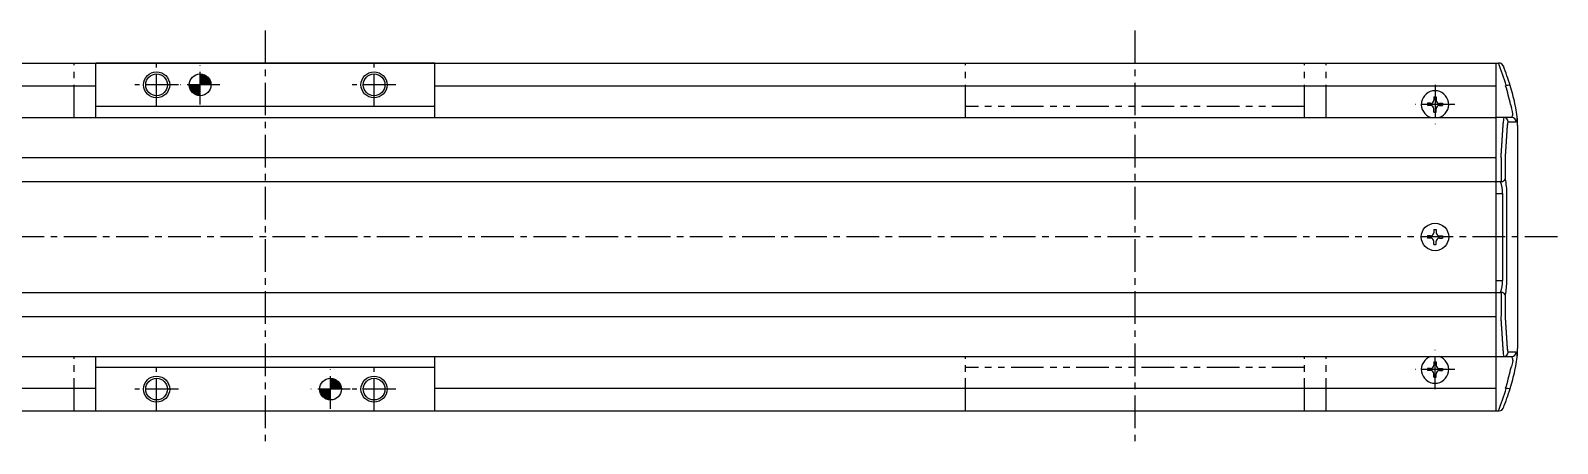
# Model space of a CAD drawing. Extents: x -463 to 233, y 42 to 537.
# Drawn here: x -118.5 to 232.6, y 441.9 to 536.9 of the extents above; entities that cross this region are included whole.
import ezdxf

# ---------------------------------------------------------------- set-up
doc = ezdxf.new("R2010")
doc.units = 0
doc.linetypes.add('CENTER', pattern=[12, 7.5, -1.5, 1.5, -1.5])
doc.linetypes.add('PHANTOM', pattern=[15, 7.5, -1.5, 1.5, -1.5, 1.5, -1.5])
doc.layers.get('0').update_dxf_attribs({"linetype": 'CONTINUOUS'})
doc.layers.add('CENTER', color=1, linetype='CENTER')

# ---------------------------------------------------------------- blocks, each defined once
blk = doc.blocks.new('*X6')
at = {"color": 0}
for p, q in [((-265.42, 313.16), (-265.26, 313.33)), ((-265.42, 313.27), (-265.36, 313.33)), ((-265.42, 313.05), (-265.16, 313.31)), ((-265.42, 312.94), (-265.07, 313.29)), ((-265.42, 312.82), (-264.99, 313.26)), ((-265.42, 312.71), (-264.91, 313.23)), ((-265.42, 312.6), (-264.83, 313.19)), ((-265.42, 312.49), (-264.76, 313.15)), ((-265.42, 312.38), (-264.7, 313.1)), ((-265.42, 312.27), (-264.63, 313.06)), ((-265.42, 312.15), (-264.57, 313)), ((-265.38, 312.09), (-264.52, 312.95)), ((-265.27, 312.09), (-264.46, 312.89)), ((-265.15, 312.09), (-264.42, 312.83)), ((-265.04, 312.09), (-264.37, 312.76)), ((-264.93, 312.09), (-264.33, 312.69)), ((-264.82, 312.09), (-264.29, 312.62)), ((-264.71, 312.09), (-264.26, 312.54)), ((-266.67, 312.02), (-266.61, 312.09)), ((-266.66, 311.92), (-266.5, 312.09)), ((-266.65, 311.83), (-266.38, 312.09)), ((-266.62, 311.74), (-266.27, 312.09)), ((-266.6, 311.65), (-266.16, 312.09)), ((-266.56, 311.57), (-266.05, 312.09)), ((-266.53, 311.5), (-265.94, 312.09)), ((-266.48, 311.43), (-265.83, 312.09)), ((-266.44, 311.36), (-265.71, 312.09)), ((-266.39, 311.3), (-265.6, 312.09)), ((-266.34, 311.24), (-265.49, 312.09)), ((-266.28, 311.18), (-265.42, 312.04)), ((-266.23, 311.13), (-265.42, 311.93)), ((-266.16, 311.08), (-265.42, 311.82)), ((-266.1, 311.03), (-265.42, 311.71)), ((-266.03, 310.99), (-265.42, 311.59)), ((-265.95, 310.95), (-265.42, 311.48)), ((-265.87, 310.92), (-265.42, 311.37)), ((-265.79, 310.89), (-265.42, 311.26)), ((-265.7, 310.87), (-265.42, 311.15)), ((-265.61, 310.85), (-265.42, 311.04)), ((-265.51, 310.84), (-265.42, 310.92)), ((-264.6, 312.09), (-264.23, 312.45)), ((-264.48, 312.09), (-264.2, 312.37)), ((-264.37, 312.09), (-264.19, 312.27)), ((-264.26, 312.09), (-264.18, 312.17))]:
    blk.add_line(p, q, dxfattribs=at)
blk = doc.blocks.new('*X7')
at = {"color": 0}
for p, q in [((-280.42, 348.25), (-280.34, 348.33)), ((-280.42, 348.14), (-280.24, 348.32)), ((-280.42, 348.02), (-280.14, 348.3)), ((-280.42, 347.91), (-280.05, 348.28)), ((-280.42, 347.8), (-279.97, 348.25)), ((-280.42, 347.69), (-279.89, 348.22)), ((-280.42, 347.58), (-279.82, 348.18)), ((-280.42, 347.46), (-279.75, 348.14)), ((-280.42, 347.35), (-279.68, 348.09)), ((-280.42, 347.24), (-279.62, 348.04)), ((-280.42, 347.13), (-279.56, 347.99)), ((-280.35, 347.09), (-279.51, 347.94)), ((-280.24, 347.09), (-279.45, 347.88)), ((-280.13, 347.09), (-279.41, 347.81)), ((-280.02, 347.09), (-279.36, 347.74)), ((-279.91, 347.09), (-279.32, 347.67)), ((-281.67, 347), (-281.58, 347.09)), ((-281.66, 346.9), (-281.47, 347.09)), ((-281.64, 346.81), (-281.36, 347.09)), ((-281.62, 346.72), (-281.25, 347.09)), ((-281.59, 346.63), (-281.14, 347.09)), ((-281.56, 346.56), (-281.03, 347.09)), ((-281.52, 346.48), (-280.91, 347.09)), ((-281.48, 346.41), (-280.8, 347.09)), ((-281.43, 346.35), (-280.69, 347.09)), ((-281.38, 346.28), (-280.58, 347.09)), ((-281.33, 346.22), (-280.47, 347.09)), ((-281.27, 346.17), (-280.42, 347.02)), ((-281.21, 346.12), (-280.42, 346.91)), ((-281.15, 346.07), (-280.42, 346.79)), ((-281.08, 346.02), (-280.42, 346.68)), ((-281.01, 345.98), (-280.42, 346.57)), ((-280.94, 345.95), (-280.42, 346.46)), ((-280.86, 345.91), (-280.42, 346.35)), ((-280.77, 345.89), (-280.42, 346.23)), ((-280.68, 345.86), (-280.42, 346.12)), ((-280.59, 345.85), (-280.42, 346.01)), ((-280.48, 345.84), (-280.42, 345.9)), ((-279.8, 347.09), (-279.28, 347.6)), ((-279.68, 347.09), (-279.25, 347.52)), ((-279.57, 347.09), (-279.22, 347.44)), ((-279.46, 347.09), (-279.2, 347.35)), ((-279.35, 347.09), (-279.18, 347.25)), ((-279.24, 347.09), (-279.17, 347.15))]:
    blk.add_line(p, q, dxfattribs=at)

msp = doc.modelspace()

# ---------------------------------------------------------------- linework, layer by layer
at = {"color": 7, "linetype": 'CONTINUOUS'}
for p, q in [((-263.52, 529.44), (218.48, 529.44)), ((-25.52, 529.44), (-103.52, 529.44)), ((-103.52, 516.94), (-103.52, 529.44)), ((-25.52, 516.94), (-25.52, 529.44)), ((218.48, 529.44), (218.48, 449.44)), ((218.48, 529.44), (219.07, 529.44)), ((219.26, 529.44), (219.07, 529.44)), ((-263.52, 524.24), (-103.52, 524.24)), ((-25.52, 524.24), (218.48, 524.24)), ((220.87, 524.26), (220.73, 524.24)), ((202.73, 520.19), (202.73, 519.69)), ((203.48, 520.19), (202.73, 520.19)), ((204.23, 521.69), (204.23, 520.93)), ((204.23, 521.69), (204.73, 521.69)), ((204.73, 521.69), (204.73, 520.93)), ((205.48, 520.19), (206.23, 520.19)), ((206.23, 520.19), (206.23, 519.69)), ((221.87, 519.94), (222.08, 519.2)), ((223.06, 519.16), (222.85, 520.16)), ((-263.52, 516.94), (218.48, 516.94)), ((-263.52, 516.94), (-103.52, 516.94)), ((-25.52, 519.44), (-103.52, 519.44)), ((-25.52, 516.94), (218.48, 516.94)), ((203.48, 519.69), (202.73, 519.69)), ((204.23, 518.19), (204.23, 518.94)), ((204.23, 518.19), (204.73, 518.19)), ((204.73, 518.19), (204.73, 518.94)), ((205.48, 519.69), (206.23, 519.69)), ((222.15, 516.94), (218.48, 516.94)), ((223.39, 517.05), (223.38, 517.06)), ((221.32, 515.94), (223.15, 515.94)), ((223.48, 515.09), (223.48, 463.79)), ((-263.52, 507.71), (218.48, 507.71)), ((219.66, 507.69), (219.67, 507.69)), ((219.67, 507.69), (219.67, 502.19)), ((220.66, 502.78), (220.66, 507.51)), ((-263.52, 502.17), (218.48, 502.17)), ((218.48, 502.19), (219.56, 502.19)), ((219.67, 502.19), (219.56, 502.19)), ((218.48, 499.44), (220, 499.44)), ((220, 499.44), (220, 479.44)), ((220.98, 479.44), (220.98, 499.44)), ((202.73, 489.69), (202.73, 489.19)), ((203.48, 489.69), (202.73, 489.69)), ((203.48, 489.19), (202.73, 489.19)), ((204.23, 491.19), (204.23, 490.43)), ((204.23, 491.19), (204.73, 491.19)), ((204.23, 487.69), (204.23, 488.44)), ((204.73, 491.19), (204.73, 490.43)), ((204.73, 487.69), (204.73, 488.44)), ((205.48, 489.69), (206.23, 489.69)), ((205.48, 489.19), (206.23, 489.19)), ((206.23, 489.69), (206.23, 489.19)), ((204.23, 487.69), (204.73, 487.69)), ((218.48, 479.44), (220, 479.44)), ((-263.52, 476.7), (218.48, 476.7)), ((218.48, 476.69), (219.56, 476.69)), ((219.56, 476.69), (219.67, 476.68)), ((219.67, 476.68), (219.67, 471.19)), ((220.66, 471.36), (220.66, 476.1)), ((-263.52, 471.17), (218.48, 471.17)), ((219.67, 471.19), (219.66, 471.19)), ((-263.52, 461.94), (-103.52, 461.94)), ((-261.52, 461.94), (220.48, 461.94)), ((-103.52, 449.44), (-103.52, 461.94)), ((-25.52, 461.94), (218.48, 461.94)), ((-25.52, 449.44), (-25.52, 461.94)), ((204.23, 460.69), (204.23, 459.93)), ((204.23, 460.69), (204.73, 460.69)), ((204.73, 460.69), (204.73, 459.93)), ((218.48, 461.94), (222.15, 461.94)), ((223.15, 462.94), (221.32, 462.94)), ((223.38, 461.81), (223.39, 461.82)), ((-25.52, 459.44), (-103.52, 459.44)), ((202.73, 459.19), (202.73, 458.69)), ((203.48, 459.19), (202.73, 459.19)), ((203.48, 458.69), (202.73, 458.69)), ((204.23, 457.19), (204.23, 457.94)), ((204.23, 457.19), (204.73, 457.19)), ((204.73, 457.19), (204.73, 457.94)), ((205.48, 459.19), (206.23, 459.19)), ((205.48, 458.69), (206.23, 458.69)), ((206.23, 459.19), (206.23, 458.69)), ((221.87, 458.94), (222.08, 459.67)), ((222.85, 458.72), (223.06, 459.71)), ((-263.52, 454.64), (-103.52, 454.64)), ((-25.52, 454.64), (218.48, 454.64)), ((220.87, 454.61), (220.73, 454.63)), ((-263.52, 449.44), (218.48, 449.44)), ((-103.52, 449.44), (-25.52, 449.44)), ((218.48, 449.44), (219.07, 449.44)), ((219.07, 449.44), (219.26, 449.44))]:
    msp.add_line(p, q, dxfattribs=at)
at = {"color": 3, "linetype": 'PHANTOM'}
for p, q in [((-108.52, 516.94), (-108.52, 529.44)), ((96.48, 516.94), (96.48, 529.44)), ((174.48, 516.94), (174.48, 529.44)), ((179.48, 516.94), (179.48, 529.44)), ((174.48, 519.44), (96.48, 519.44)), ((-108.52, 449.44), (-108.52, 461.94)), ((96.48, 449.44), (96.48, 461.94)), ((174.48, 449.44), (174.48, 461.94)), ((179.48, 449.44), (179.48, 461.94)), ((174.48, 459.44), (96.48, 459.44))]:
    msp.add_line(p, q, dxfattribs=at)
at = {"color": 7, "linetype": 'CONTINUOUS'}
for points in [[(221.77, 524.26), (221.77, 524.26), (221.75, 524.28), (221.65, 524.34), (221.45, 524.35), (221.18, 524.32), (220.87, 524.26)], [(222.39, 517.74), (222.29, 518.3), (222.08, 519.2)], [(222.39, 461.13), (222.29, 460.57), (222.08, 459.67)], [(221.77, 454.61), (221.77, 454.61), (221.75, 454.59), (221.65, 454.53), (221.45, 454.52), (221.18, 454.55), (220.87, 454.61)]]:
    msp.add_lwpolyline(points, dxfattribs=at)
for points in [[(219.66, 507.68, 0), (219.67, 507.75, 0), (219.67, 507.81, 0), (219.68, 507.87, 0), (219.68, 507.93, 0), (219.68, 507.99, 0), (219.69, 508.06, 0), (219.69, 508.12, 0), (219.7, 508.18, 0), (219.7, 508.24, 0), (219.7, 508.3, 0), (219.71, 508.37, 0), (219.71, 508.43, 0), (219.72, 508.49, 0), (219.72, 508.55, 0), (219.73, 508.61, 0), (219.73, 508.68, 0), (219.73, 508.74, 0), (219.74, 508.8, 0), (219.74, 508.86, 0), (219.75, 508.92, 0), (219.75, 508.99, 0), (219.75, 509.05, 0), (219.76, 509.11, 0), (219.76, 509.17, 0), (219.77, 509.23, 0), (219.77, 509.29, 0), (219.77, 509.36, 0), (219.78, 509.42, 0), (219.78, 509.48, 0), (219.79, 509.54, 0), (219.79, 509.6, 0), (219.8, 509.67, 0), (219.8, 509.73, 0), (219.8, 509.79, 0), (219.81, 509.85, 0), (219.81, 509.91, 0), (219.82, 509.98, 0), (219.82, 510.04, 0), (219.82, 510.1, 0), (219.83, 510.16, 0), (219.83, 510.22, 0), (219.84, 510.29, 0), (219.84, 510.35, 0), (219.84, 510.41, 0), (219.85, 510.47, 0), (219.85, 510.53, 0), (219.86, 510.6, 0), (219.86, 510.66, 0), (219.86, 510.72, 0), (219.87, 510.78, 0), (219.87, 510.84, 0), (219.88, 510.91, 0), (219.88, 510.97, 0), (219.88, 511.03, 0), (219.89, 511.09, 0), (219.89, 511.15, 0), (219.9, 511.22, 0), (219.9, 511.28, 0), (219.9, 511.34, 0), (219.91, 511.4, 0), (219.91, 511.46, 0), (219.92, 511.53, 0), (219.92, 511.59, 0), (219.92, 511.65, 0), (219.93, 511.71, 0), (219.93, 511.77, 0), (219.94, 511.84, 0), (219.94, 511.9, 0), (219.94, 511.96, 0), (219.95, 512.02, 0), (219.95, 512.08, 0), (219.96, 512.15, 0), (219.96, 512.21, 0), (219.96, 512.27, 0), (219.97, 512.33, 0), (219.97, 512.39, 0), (219.98, 512.46, 0), (219.98, 512.52, 0), (219.98, 512.58, 0), (219.99, 512.64, 0), (219.99, 512.7, 0), (220, 512.77, 0), (220, 512.83, 0), (220, 512.89, 0), (220.01, 512.95, 0), (220.01, 513.01, 0), (220.02, 513.08, 0), (220.02, 513.14, 0), (220.02, 513.2, 0), (220.03, 513.26, 0), (220.03, 513.32, 0), (220.04, 513.39, 0), (220.04, 513.45, 0), (220.04, 513.51, 0), (220.05, 513.57, 0), (220.05, 513.63, 0), (220.06, 513.7, 0), (220.06, 513.76, 0), (220.06, 513.82, 0), (220.07, 513.88, 0), (220.07, 513.94, 0), (220.07, 514.01, 0), (220.08, 514.07, 0), (220.08, 514.13, 0), (220.09, 514.19, 0), (220.09, 514.25, 0), (220.09, 514.32, 0), (220.1, 514.38, 0), (220.1, 514.44, 0), (220.11, 514.5, 0), (220.11, 514.56, 0), (220.11, 514.63, 0), (220.12, 514.69, 0), (220.12, 514.75, 0), (220.13, 514.81, 0), (220.13, 514.87, 0), (220.13, 514.94, 0), (220.14, 515, 0), (220.14, 515.06, 0), (220.14, 515.12, 0), (220.15, 515.18, 0), (220.15, 515.25, 0), (220.16, 515.31, 0), (220.16, 515.37, 0), (220.16, 515.43, 0), (220.17, 515.49, 0), (220.17, 515.56, 0), (220.18, 515.62, 0)], [(220.66, 507.51, 0), (220.66, 507.57, 0), (220.67, 507.63, 0), (220.67, 507.69, 0), (220.67, 507.75, 0), (220.68, 507.81, 0), (220.68, 507.87, 0), (220.69, 507.93, 0), (220.69, 507.99, 0), (220.69, 508.05, 0), (220.7, 508.11, 0), (220.7, 508.18, 0), (220.71, 508.24, 0), (220.71, 508.3, 0), (220.72, 508.36, 0), (220.72, 508.42, 0), (220.72, 508.48, 0), (220.73, 508.54, 0), (220.73, 508.6, 0), (220.74, 508.66, 0), (220.74, 508.72, 0), (220.74, 508.78, 0), (220.75, 508.84, 0), (220.75, 508.9, 0), (220.76, 508.96, 0), (220.76, 509.02, 0), (220.76, 509.08, 0), (220.77, 509.15, 0), (220.77, 509.21, 0), (220.78, 509.27, 0), (220.78, 509.33, 0), (220.78, 509.39, 0), (220.79, 509.45, 0), (220.79, 509.51, 0), (220.8, 509.57, 0), (220.8, 509.63, 0), (220.8, 509.69, 0), (220.81, 509.75, 0), (220.81, 509.81, 0), (220.82, 509.87, 0), (220.82, 509.93, 0), (220.82, 509.99, 0), (220.83, 510.06, 0), (220.83, 510.12, 0), (220.84, 510.18, 0), (220.84, 510.24, 0), (220.84, 510.3, 0), (220.85, 510.36, 0), (220.85, 510.42, 0), (220.86, 510.48, 0), (220.86, 510.54, 0), (220.86, 510.6, 0), (220.87, 510.66, 0), (220.87, 510.72, 0), (220.88, 510.78, 0), (220.88, 510.84, 0), (220.88, 510.9, 0), (220.89, 510.97, 0), (220.89, 511.03, 0), (220.9, 511.09, 0), (220.9, 511.15, 0), (220.9, 511.21, 0), (220.91, 511.27, 0), (220.91, 511.33, 0), (220.91, 511.39, 0), (220.92, 511.45, 0), (220.92, 511.51, 0), (220.93, 511.57, 0), (220.93, 511.63, 0), (220.93, 511.69, 0), (220.94, 511.75, 0), (220.94, 511.82, 0), (220.95, 511.88, 0), (220.95, 511.94, 0), (220.95, 512, 0), (220.96, 512.06, 0), (220.96, 512.12, 0), (220.97, 512.18, 0), (220.97, 512.24, 0), (220.97, 512.3, 0), (220.98, 512.36, 0), (220.98, 512.42, 0), (220.99, 512.48, 0), (220.99, 512.54, 0), (220.99, 512.6, 0), (221, 512.67, 0), (221, 512.73, 0), (221, 512.79, 0), (221.01, 512.85, 0), (221.01, 512.91, 0), (221.02, 512.97, 0), (221.02, 513.03, 0), (221.02, 513.09, 0), (221.03, 513.15, 0), (221.03, 513.21, 0), (221.04, 513.27, 0), (221.04, 513.33, 0), (221.04, 513.39, 0), (221.05, 513.45, 0), (221.05, 513.52, 0), (221.05, 513.58, 0), (221.06, 513.64, 0), (221.06, 513.7, 0), (221.07, 513.76, 0), (221.07, 513.82, 0), (221.07, 513.88, 0), (221.08, 513.94, 0), (221.08, 514, 0), (221.09, 514.06, 0), (221.09, 514.12, 0), (221.09, 514.18, 0), (221.1, 514.24, 0), (221.1, 514.3, 0), (221.1, 514.37, 0), (221.11, 514.43, 0), (221.11, 514.49, 0), (221.12, 514.55, 0), (221.12, 514.61, 0), (221.12, 514.67, 0), (221.13, 514.73, 0), (221.13, 514.79, 0), (221.13, 514.85, 0), (221.14, 514.91, 0), (221.14, 514.97, 0), (221.15, 515.03, 0), (221.15, 515.09, 0), (221.15, 515.16, 0), (221.16, 515.22, 0), (221.16, 515.28, 0)], [(220.18, 463.25, 0), (220.17, 463.31, 0), (220.17, 463.38, 0), (220.16, 463.44, 0), (220.16, 463.5, 0), (220.16, 463.56, 0), (220.15, 463.62, 0), (220.15, 463.69, 0), (220.14, 463.75, 0), (220.14, 463.81, 0), (220.14, 463.87, 0), (220.13, 463.93, 0), (220.13, 464, 0), (220.13, 464.06, 0), (220.12, 464.12, 0), (220.12, 464.18, 0), (220.11, 464.24, 0), (220.11, 464.31, 0), (220.11, 464.37, 0), (220.1, 464.43, 0), (220.1, 464.49, 0), (220.09, 464.55, 0), (220.09, 464.62, 0), (220.09, 464.68, 0), (220.08, 464.74, 0), (220.08, 464.8, 0), (220.07, 464.86, 0), (220.07, 464.93, 0), (220.07, 464.99, 0), (220.06, 465.05, 0), (220.06, 465.11, 0), (220.06, 465.17, 0), (220.05, 465.24, 0), (220.05, 465.3, 0), (220.04, 465.36, 0), (220.04, 465.42, 0), (220.04, 465.48, 0), (220.03, 465.55, 0), (220.03, 465.61, 0), (220.02, 465.67, 0), (220.02, 465.73, 0), (220.02, 465.79, 0), (220.01, 465.86, 0), (220.01, 465.92, 0), (220, 465.98, 0), (220, 466.04, 0), (220, 466.1, 0), (219.99, 466.17, 0), (219.99, 466.23, 0), (219.98, 466.29, 0), (219.98, 466.35, 0), (219.98, 466.41, 0), (219.97, 466.48, 0), (219.97, 466.54, 0), (219.96, 466.6, 0), (219.96, 466.66, 0), (219.96, 466.72, 0), (219.95, 466.79, 0), (219.95, 466.85, 0), (219.94, 466.91, 0), (219.94, 466.97, 0), (219.94, 467.03, 0), (219.93, 467.1, 0), (219.93, 467.16, 0), (219.92, 467.22, 0), (219.92, 467.28, 0), (219.92, 467.34, 0), (219.91, 467.41, 0), (219.91, 467.47, 0), (219.9, 467.53, 0), (219.9, 467.59, 0), (219.9, 467.65, 0), (219.89, 467.72, 0), (219.89, 467.78, 0), (219.88, 467.84, 0), (219.88, 467.9, 0), (219.88, 467.96, 0), (219.87, 468.03, 0), (219.87, 468.09, 0), (219.86, 468.15, 0), (219.86, 468.21, 0), (219.86, 468.27, 0), (219.85, 468.34, 0), (219.85, 468.4, 0), (219.84, 468.46, 0), (219.84, 468.52, 0), (219.84, 468.58, 0), (219.83, 468.65, 0), (219.83, 468.71, 0), (219.82, 468.77, 0), (219.82, 468.83, 0), (219.82, 468.89, 0), (219.81, 468.96, 0), (219.81, 469.02, 0), (219.8, 469.08, 0), (219.8, 469.14, 0), (219.8, 469.2, 0), (219.79, 469.27, 0), (219.79, 469.33, 0), (219.78, 469.39, 0), (219.78, 469.45, 0), (219.77, 469.51, 0), (219.77, 469.58, 0), (219.77, 469.64, 0), (219.76, 469.7, 0), (219.76, 469.76, 0), (219.75, 469.82, 0), (219.75, 469.88, 0), (219.75, 469.95, 0), (219.74, 470.01, 0), (219.74, 470.07, 0), (219.73, 470.13, 0), (219.73, 470.19, 0), (219.73, 470.26, 0), (219.72, 470.32, 0), (219.72, 470.38, 0), (219.71, 470.44, 0), (219.71, 470.5, 0), (219.7, 470.57, 0), (219.7, 470.63, 0), (219.7, 470.69, 0), (219.69, 470.75, 0), (219.69, 470.81, 0), (219.68, 470.88, 0), (219.68, 470.94, 0), (219.68, 471, 0), (219.67, 471.06, 0), (219.67, 471.12, 0), (219.66, 471.18, 0)], [(221.16, 463.59, 0), (221.16, 463.65, 0), (221.15, 463.71, 0), (221.15, 463.78, 0), (221.15, 463.84, 0), (221.14, 463.9, 0), (221.14, 463.96, 0), (221.13, 464.02, 0), (221.13, 464.08, 0), (221.13, 464.14, 0), (221.12, 464.2, 0), (221.12, 464.26, 0), (221.12, 464.32, 0), (221.11, 464.38, 0), (221.11, 464.44, 0), (221.1, 464.5, 0), (221.1, 464.57, 0), (221.1, 464.63, 0), (221.09, 464.69, 0), (221.09, 464.75, 0), (221.09, 464.81, 0), (221.08, 464.87, 0), (221.08, 464.93, 0), (221.07, 464.99, 0), (221.07, 465.05, 0), (221.07, 465.11, 0), (221.06, 465.17, 0), (221.06, 465.23, 0), (221.05, 465.29, 0), (221.05, 465.35, 0), (221.05, 465.42, 0), (221.04, 465.48, 0), (221.04, 465.54, 0), (221.04, 465.6, 0), (221.03, 465.66, 0), (221.03, 465.72, 0), (221.02, 465.78, 0), (221.02, 465.84, 0), (221.02, 465.9, 0), (221.01, 465.96, 0), (221.01, 466.02, 0), (221, 466.08, 0), (221, 466.14, 0), (221, 466.2, 0), (220.99, 466.27, 0), (220.99, 466.33, 0), (220.99, 466.39, 0), (220.98, 466.45, 0), (220.98, 466.51, 0), (220.97, 466.57, 0), (220.97, 466.63, 0), (220.97, 466.69, 0), (220.96, 466.75, 0), (220.96, 466.81, 0), (220.95, 466.87, 0), (220.95, 466.93, 0), (220.95, 466.99, 0), (220.94, 467.05, 0), (220.94, 467.12, 0), (220.93, 467.18, 0), (220.93, 467.24, 0), (220.93, 467.3, 0), (220.92, 467.36, 0), (220.92, 467.42, 0), (220.91, 467.48, 0), (220.91, 467.54, 0), (220.91, 467.6, 0), (220.9, 467.66, 0), (220.9, 467.72, 0), (220.9, 467.78, 0), (220.89, 467.84, 0), (220.89, 467.9, 0), (220.88, 467.97, 0), (220.88, 468.03, 0), (220.88, 468.09, 0), (220.87, 468.15, 0), (220.87, 468.21, 0), (220.86, 468.27, 0), (220.86, 468.33, 0), (220.86, 468.39, 0), (220.85, 468.45, 0), (220.85, 468.51, 0), (220.84, 468.57, 0), (220.84, 468.63, 0), (220.84, 468.69, 0), (220.83, 468.75, 0), (220.83, 468.81, 0), (220.82, 468.88, 0), (220.82, 468.94, 0), (220.82, 469, 0), (220.81, 469.06, 0), (220.81, 469.12, 0), (220.8, 469.18, 0), (220.8, 469.24, 0), (220.8, 469.3, 0), (220.79, 469.36, 0), (220.79, 469.42, 0), (220.78, 469.48, 0), (220.78, 469.54, 0), (220.78, 469.6, 0), (220.77, 469.66, 0), (220.77, 469.72, 0), (220.76, 469.78, 0), (220.76, 469.85, 0), (220.76, 469.91, 0), (220.75, 469.97, 0), (220.75, 470.03, 0), (220.74, 470.09, 0), (220.74, 470.15, 0), (220.74, 470.21, 0), (220.73, 470.27, 0), (220.73, 470.33, 0), (220.72, 470.39, 0), (220.72, 470.45, 0), (220.72, 470.51, 0), (220.71, 470.57, 0), (220.71, 470.63, 0), (220.7, 470.69, 0), (220.7, 470.76, 0), (220.69, 470.82, 0), (220.69, 470.88, 0), (220.69, 470.94, 0), (220.68, 471, 0), (220.68, 471.06, 0), (220.67, 471.12, 0), (220.67, 471.18, 0), (220.67, 471.24, 0), (220.66, 471.3, 0), (220.66, 471.36, 0)]]:
    msp.add_polyline3d(points, dxfattribs=at)
for centre, radius in [((-89.52, 524.44), 3), ((-89.52, 524.44), 2.5), ((-79.52, 524.44), 2.5), ((-39.52, 524.44), 3), ((-39.52, 524.44), 2.5), ((204.48, 489.44), 3.15), ((-89.52, 454.44), 3), ((-89.52, 454.44), 2.5), ((-49.52, 454.44), 2.5), ((-39.52, 454.44), 3), ((-39.52, 454.44), 2.5)]:
    msp.add_circle(centre, radius, dxfattribs=at)
for centre, radius, start, end in [((164.32, 507.44), 59, 16.566, 21.8934), ((219.26, 528.44), 1, 21.3711, 90), ((164.32, 506.94), 60, 16.7828, 21.3711), ((164.32, 506.94), 59, 12.7289, 17.0548), ((164.32, 506.94), 60, 12.7289, 16.7828), ((204.48, 519.94), 3.15, 287.7528, 252.2472), ((203.48, 520.93), 0.748, 270, 0), ((205.48, 520.93), 0.748, 180, 270), ((203.48, 518.94), 0.748, 0, 90.0001), ((205.48, 518.94), 0.748, 90, 180), ((224.15, 515.81), 3.98, 163.6112, 182.7638), ((220.33, 515.94), 0.993, 359.6186, 89.6134), ((220.78, 517.76), 1.6, 328.8724, 359.134), ((222.15, 515.94), 0.998, 359.8808, 89.8803), ((203.48, 515.09), 20, 5.6778, 11.7572), ((220.94, 516.98), 2.45, 334.6308, 1.5575), ((203.48, 515.09), 20, 0, 5.6392), ((222.25, 515.36), 1.09, 148.4536, 184.5411), ((213.72, 499.85), 6.3, 356.229, 21.7736), ((219.68, 503.3), 1.1, 269.5212, 331.9289), ((207.89, 499.85), 13.1, 358.2038, 12.9244), ((203.48, 490.43), 0.748, 270, 0), ((203.48, 488.44), 0.748, 0, 90.0001), ((205.48, 490.43), 0.748, 180, 270), ((205.48, 488.44), 0.748, 90, 180), ((213.82, 479.01), 6.19, 338.0119, 3.9855), ((207.24, 479.09), 13.75, 347.4233, 1.4486), ((219.68, 475.58), 1.1, 28.0711, 90.4788), ((222.05, 463.46), 0.898, 171.3652, 215.6401), ((203.48, 463.79), 20, 354.3608, 0), ((204.48, 458.94), 3.15, 107.7528, 72.2472), ((223.33, 462.96), 3.17, 174.7294, 198.8955), ((220.33, 462.93), 0.993, 270.3866, 0.3814), ((222.15, 462.93), 0.998, 270.1197, 0.1192), ((220.78, 461.11), 1.6, 0.866, 31.1276), ((203.48, 463.79), 20, 348.2428, 354.3222), ((221.27, 461.96), 2.12, 356.2843, 27.5275), ((203.48, 459.93), 0.748, 270, 0), ((203.48, 457.94), 0.748, 0, 90.0001), ((205.48, 459.93), 0.748, 180, 270), ((205.48, 457.94), 0.748, 90, 180), ((164.32, 471.94), 59, 342.9452, 347.2711), ((164.32, 471.94), 60, 343.2172, 347.2711), ((164.32, 471.44), 59, 338.1066, 343.434), ((164.32, 471.94), 60, 338.6289, 343.2172), ((219.26, 450.44), 1, 270, 338.6289)]:
    msp.add_arc(centre, radius, start, end, dxfattribs=at)
at = {"layer": 'CENTER', "color": 1, "linetype": 'CENTER'}
for p, q in [((-64.52, 536.94), (-64.52, 441.94)), ((135.48, 536.94), (135.48, 441.94)), ((-89.52, 519.4), (-89.52, 529.48)), ((-79.52, 519.9), (-79.52, 528.98)), ((-39.52, 519.4), (-39.52, 529.48)), ((-84.48, 524.44), (-94.56, 524.44)), ((-74.98, 524.44), (-84.06, 524.44)), ((-34.48, 524.44), (-44.56, 524.44)), ((204.48, 524.48), (204.48, 515.4)), ((209.02, 519.94), (199.94, 519.94)), ((232.64, 489.44), (-300.94, 489.44)), ((204.48, 454.4), (204.48, 463.48)), ((-89.52, 449.4), (-89.52, 459.48)), ((-49.52, 449.9), (-49.52, 458.98)), ((-39.52, 449.4), (-39.52, 459.48)), ((209.02, 458.94), (199.94, 458.94)), ((-84.48, 454.44), (-94.56, 454.44)), ((-44.98, 454.44), (-54.06, 454.44)), ((-34.48, 454.44), (-44.56, 454.44))]:
    msp.add_line(p, q, dxfattribs=at)

# ---------------------------------------------------------------- block references
at = {"color": 7, "linetype": 'CONTINUOUS', "xscale": 2, "yscale": 2, "zscale": 2}
for name in ['*X7', '*X6']:
    msp.add_blockref(name, (481.33, -169.74), dxfattribs=at)

doc.saveas('drawing.dxf')
